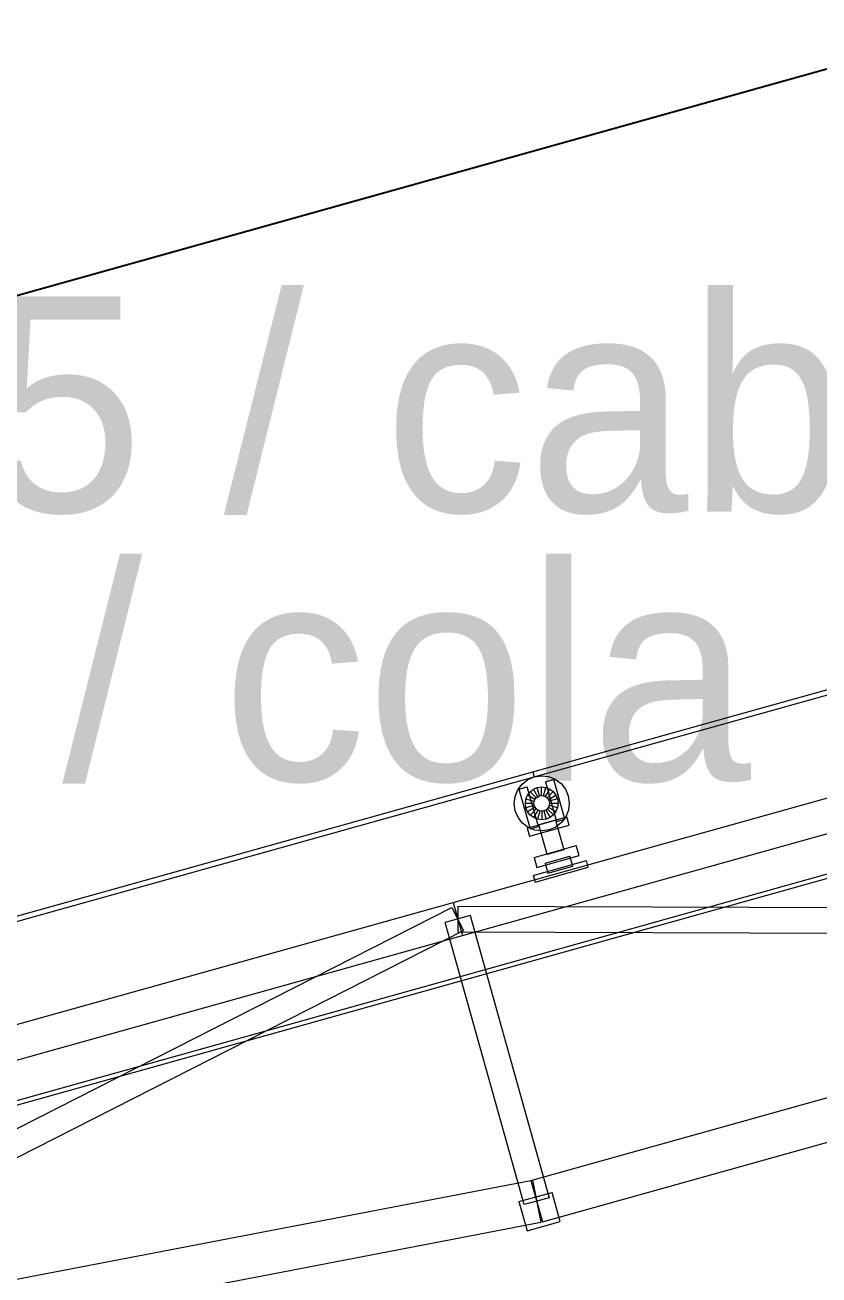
# Model space of a CAD drawing. Header units: millimetres. Extents: x -191664 to 191490, y -197311 to 10263.
# Drawn here: x 28104 to 29025, y 726 to 2177 of the extents above; entities that cross this region are included whole.
import ezdxf

# ---------------------------------------------------------------- set-up
doc = ezdxf.new("R2010")
doc.units = ezdxf.units.MM
for name, color, linetype, lineweight in [('COTAS_P', 1, 'Continuous', 0), ('lateral_C03', 7, 'Continuous', 0), ('TEXTOS', 4, 'Continuous', 0)]:
    doc.layers.add(name, color=color, linetype=linetype, lineweight=lineweight)
doc.dimstyles.new('PLANTA_100', dxfattribs={"dimtxt": 250, "dimasz": 150, "dimexe": 150, "dimexo": 80, "dimgap": 100, "dimtad": 1, "dimtih": 1, "dimtoh": 1, "dimdec": 1, "dimdsep": 46, "dimcen": 0.09, "dimclrd": 1, "dimclre": 1, "dimclrt": 1, "dimadec": 0, "dimazin": 0, "dimtfac": 1, "dimtdec": 4, "dimtofl": 0, "dimtmove": 0, "dimatfit": 3, "dimfxl": 1, "dimtolj": 1, "dimtzin": 0, "dimarcsym": 0})

# ---------------------------------------------------------------- blocks, each defined once
blk = doc.blocks.new('*D9')
at = {"layer": 'COTAS_P', "color": 1, "lineweight": -2, "transparency": 16777216}
for p, q in [((36895.6, 3577), (36661.3, 4414.9)), ((27369.7, 1660.8), (36557.2, 4230)), ((27419.1, 927), (27184.8, 1764.9))]:
    blk.add_line(p, q, dxfattribs=at)
at = {"layer": 'COTAS_P', "color": 1, "transparency": 16777216}
for points in [[(36550.5, 4254.1), (36563.9, 4206), (36701.7, 4270.4)], [(27362.9, 1684.9), (27376.4, 1636.8), (27225.2, 1620.4)]]:
    blk.add_solid(points, dxfattribs=at)
at = {"layer": 'Defpoints', "color": 0, "transparency": 16777216}
for p in [(36701.7, 4270.4), (36917.1, 3500), (27440.7, 850)]:
    blk.add_point(p, dxfattribs=at)

msp = doc.modelspace()

# ---------------------------------------------------------------- linework, layer by layer
at = {"layer": 'lateral_C03', "color": 251, "true_color": 0x586d65}
for p, q in [((27467.6, 753.69), (36944.05, 3403.69)), ((27468.94, 748.88), (36945.39, 3398.88))]:
    msp.add_line(p, q, dxfattribs=at)
at = {"layer": 'lateral_C03', "color": 139, "true_color": 0x345e4e}
for p, q in [((28692.98, 1310.26), (29636.77, 1574.19)), ((28694.6, 1304.49), (29638.39, 1568.41)), ((27749.19, 1046.34), (28692.98, 1310.26)), ((28692.98, 1310.26), (28694.6, 1304.49)), ((27750.8, 1040.56), (28694.6, 1304.49))]:
    msp.add_line(p, q, dxfattribs=at)
at = {"layer": 'lateral_C03', "color": 139, "true_color": 0x354b57}
for p, q in [((28600.37, 1158.72), (29756.03, 1481.9)), ((28611.14, 1120.2), (29766.81, 1443.37)), ((28676.8, 1290.16), (28686.43, 1292.86)), ((28699.35, 1246.63), (28686.43, 1292.86)), ((28707.61, 1298.78), (28717.24, 1301.47)), ((28707.61, 1298.78), (28720.54, 1252.55)), ((28730.17, 1255.25), (28717.24, 1301.47)), ((28676.8, 1290.16), (28689.72, 1243.94)), ((28686.3, 1245.05), (28732.52, 1257.98)), ((28688.99, 1235.42), (28735.22, 1248.35)), ((28719.04, 1254.21), (28699.78, 1248.83)), ((28709.47, 1214.16), (28699.78, 1248.83)), ((28719.04, 1254.21), (28728.73, 1219.54)), ((28720.54, 1252.55), (28730.17, 1255.25)), ((28735.22, 1248.35), (28732.52, 1257.98)), ((28686.3, 1245.05), (28688.99, 1235.42)), ((28689.72, 1243.94), (28699.35, 1246.63)), ((28694.37, 1210.97), (28743.3, 1224.65)), ((28728.73, 1219.54), (28709.47, 1214.16)), ((28746.53, 1213.1), (28743.3, 1224.65)), ((28693.4, 1189.93), (28755.04, 1207.17)), ((28694.37, 1210.97), (28697.6, 1199.41)), ((28697.6, 1199.41), (28746.53, 1213.1)), ((28707.08, 1204.14), (28735.97, 1212.22)), ((28707.08, 1204.14), (28710.31, 1192.58)), ((28739.21, 1200.66), (28735.97, 1212.22)), ((28757.19, 1199.46), (28755.04, 1207.17)), ((28693.4, 1189.93), (28695.56, 1182.23)), ((28695.56, 1182.23), (28757.19, 1199.46)), ((28710.31, 1192.58), (28739.21, 1200.66)), ((27444.71, 835.55), (28600.37, 1158.72)), ((27507.93, 598.53), (28598.96, 1152.84)), ((28598.96, 1152.84), (28612.55, 1126.09)), ((28600.37, 1158.72), (28611.14, 1120.2)), ((28605.81, 1154.46), (28605.71, 1124.46)), ((28605.81, 1154.46), (29853.04, 1150.2)), ((28690.59, 836.1), (29846.25, 1159.27)), ((28620.2, 1143.5), (28591.31, 1135.42)), ((28682.88, 807.99), (28591.31, 1135.42)), ((28620.2, 1143.5), (28711.77, 816.07)), ((27455.48, 797.03), (28611.14, 1120.2)), ((27521.52, 571.79), (28612.55, 1126.09)), ((28605.71, 1124.46), (29852.93, 1120.2)), ((28704.05, 787.95), (29859.72, 1111.12)), ((27510.02, 609.71), (28692.61, 836.58)), ((28690.59, 836.1), (28704.05, 787.95)), ((28692.61, 836.58), (28702.03, 787.47)), ((28676.71, 811.45), (28715.24, 822.23)), ((28711.77, 816.07), (28682.88, 807.99)), ((28724.66, 788.52), (28715.24, 822.23)), ((28676.71, 811.45), (28686.14, 777.75)), ((27519.44, 560.61), (28702.03, 787.47)), ((28686.14, 777.75), (28724.66, 788.52))]:
    msp.add_line(p, q, dxfattribs=at)
at = {"layer": 'lateral_C03', "color": 252, "true_color": 0x83939a}
for p, q in [((28694.6, 1304.49), (28702.87, 1305.67)), ((28702.87, 1305.67), (28711.16, 1304.67)), ((28675.33, 1289.37), (28680.34, 1296.05)), ((28680.34, 1296.05), (28686.91, 1301.21)), ((28686.91, 1301.21), (28694.6, 1304.49)), ((28711.16, 1304.67), (28718.91, 1301.55)), ((28718.91, 1301.55), (28725.59, 1296.54)), ((28725.59, 1296.54), (28730.75, 1289.97)), ((28671.22, 1273.32), (28672.22, 1281.61)), ((28672.22, 1281.61), (28675.33, 1289.37)), ((28730.75, 1289.97), (28734.03, 1282.29)), ((28734.03, 1282.29), (28735.21, 1274.02)), ((28672.4, 1265.05), (28671.22, 1273.32)), ((28675.68, 1257.37), (28672.4, 1265.05)), ((28734.21, 1265.72), (28731.1, 1257.97)), ((28735.21, 1274.02), (28734.21, 1265.72)), ((28680.83, 1250.8), (28675.68, 1257.37)), ((28687.52, 1245.78), (28680.83, 1250.8)), ((28726.09, 1251.29), (28719.52, 1246.13)), ((28731.1, 1257.97), (28726.09, 1251.29)), ((28695.27, 1242.67), (28687.52, 1245.78)), ((28703.56, 1241.67), (28695.27, 1242.67)), ((28711.83, 1242.85), (28703.56, 1241.67)), ((28719.52, 1246.13), (28711.83, 1242.85))]:
    msp.add_line(p, q, dxfattribs=at)
at = {"layer": 'lateral_C03', "color": 155, "true_color": 0x617580}
for p, q in [((28693.54, 1290.02), (28698.1, 1291.97)), ((28698.1, 1291.97), (28703.01, 1292.67)), ((28700.79, 1282.34), (28698.1, 1291.97)), ((28703.12, 1282.67), (28703.01, 1292.67)), ((28703.01, 1292.67), (28707.93, 1292.07)), ((28705.45, 1282.39), (28707.93, 1292.07)), ((28707.93, 1292.07), (28712.54, 1290.23)), ((28684.22, 1273.46), (28684.81, 1278.39)), ((28684.81, 1278.39), (28686.66, 1282.99)), ((28694.5, 1275.9), (28684.81, 1278.39)), ((28686.66, 1282.99), (28689.63, 1286.96)), ((28695.37, 1278.08), (28686.66, 1282.99)), ((28689.63, 1286.96), (28693.54, 1290.02)), ((28696.78, 1279.96), (28689.63, 1286.96)), ((28698.63, 1281.41), (28693.54, 1290.02)), ((28707.63, 1281.51), (28712.54, 1290.23)), ((28709.51, 1280.1), (28716.5, 1287.25)), ((28710.96, 1278.25), (28719.56, 1283.35)), ((28721.51, 1278.79), (28711.88, 1276.09)), ((28712.54, 1290.23), (28716.5, 1287.25)), ((28716.5, 1287.25), (28719.56, 1283.35)), ((28719.56, 1283.35), (28721.51, 1278.79)), ((28721.51, 1278.79), (28722.21, 1273.88)), ((28694.22, 1273.57), (28684.22, 1273.46)), ((28684.92, 1268.55), (28684.22, 1273.46)), ((28694.55, 1271.24), (28684.92, 1268.55)), ((28686.86, 1263.99), (28684.92, 1268.55)), ((28695.47, 1269.08), (28686.86, 1263.99)), ((28689.93, 1260.09), (28686.86, 1263.99)), ((28696.92, 1267.24), (28689.93, 1260.09)), ((28698.8, 1265.83), (28693.89, 1257.11)), ((28700.98, 1264.95), (28698.5, 1255.26)), ((28703.31, 1264.67), (28703.42, 1254.67)), ((28705.64, 1265), (28708.33, 1255.37)), ((28707.8, 1265.92), (28712.89, 1257.32)), ((28709.65, 1267.37), (28716.8, 1260.38)), ((28711.06, 1269.25), (28719.77, 1264.35)), ((28711.93, 1271.43), (28721.62, 1268.95)), ((28712.21, 1273.77), (28722.21, 1273.88)), ((28719.77, 1264.35), (28716.8, 1260.38)), ((28721.62, 1268.95), (28719.77, 1264.35)), ((28722.21, 1273.88), (28721.62, 1268.95)), ((28693.89, 1257.11), (28689.93, 1260.09)), ((28698.5, 1255.26), (28693.89, 1257.11)), ((28703.42, 1254.67), (28698.5, 1255.26)), ((28708.33, 1255.37), (28703.42, 1254.67)), ((28712.89, 1257.32), (28708.33, 1255.37)), ((28716.8, 1260.38), (28712.89, 1257.32))]:
    msp.add_line(p, q, dxfattribs=at)
at = {"layer": 'lateral_C03', "color": 9, "true_color": 0xbac6cb}
for p, q in [((28694.5, 1275.9), (28695.37, 1278.08)), ((28695.37, 1278.08), (28696.78, 1279.96)), ((28696.78, 1279.96), (28698.63, 1281.41)), ((28698.63, 1281.41), (28700.79, 1282.34)), ((28700.79, 1282.34), (28703.12, 1282.67)), ((28703.12, 1282.67), (28705.45, 1282.39)), ((28705.45, 1282.39), (28707.63, 1281.51)), ((28707.63, 1281.51), (28709.51, 1280.1)), ((28709.51, 1280.1), (28710.96, 1278.25)), ((28710.96, 1278.25), (28711.88, 1276.09)), ((28694.22, 1273.57), (28694.5, 1275.9)), ((28694.55, 1271.24), (28694.22, 1273.57)), ((28695.47, 1269.08), (28694.55, 1271.24)), ((28696.92, 1267.24), (28695.47, 1269.08)), ((28698.8, 1265.83), (28696.92, 1267.24)), ((28700.98, 1264.95), (28698.8, 1265.83)), ((28703.31, 1264.67), (28700.98, 1264.95)), ((28705.64, 1265), (28703.31, 1264.67)), ((28707.8, 1265.92), (28705.64, 1265)), ((28709.65, 1267.37), (28707.8, 1265.92)), ((28711.06, 1269.25), (28709.65, 1267.37)), ((28711.93, 1271.43), (28711.06, 1269.25)), ((28711.88, 1276.09), (28712.21, 1273.77)), ((28712.21, 1273.77), (28711.93, 1271.43))]:
    msp.add_line(p, q, dxfattribs=at)

# ---------------------------------------------------------------- texts
at = {"layer": 'TEXTOS'}
for s, p in [('C05 / cabeza', (27628.19, 1612)), ('C03 / cola', (27440.67, 1300))]:
    msp.add_text(s, height=250, dxfattribs=at).set_placement(p)

# ---------------------------------------------------------------- dimensions: what is measured, and where the dimension line sits
at = {"layer": 'COTAS_P'}
dim = msp.add_aligned_dim(p1=(27440.67, 850), p2=(36917.12, 3500), distance=800, text='<> P', dimstyle='PLANTA_100', dxfattribs=at)
dim.commit()
dim.dimension.update_dxf_attribs({"geometry": '*D9', "text_midpoint": (31963.44, 2945.44)})

doc.saveas('drawing.dxf')
